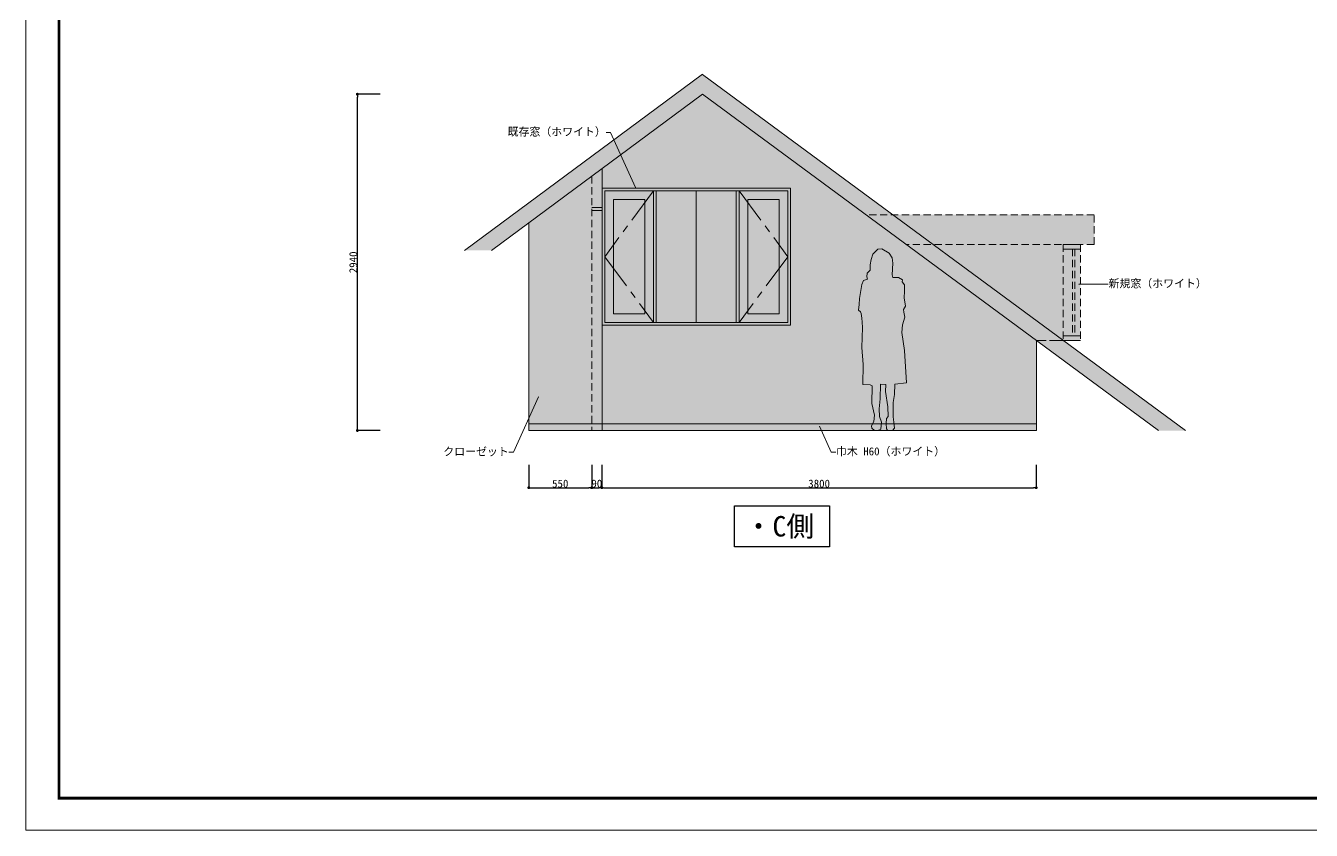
# Model space of a CAD drawing. Header units: millimetres. Extents: x 0 to 21037, y -32678 to 14850.
# Drawn here: x 37 to 11284, y -16339 to -9305 of the extents above; entities that cross this region are included whole.
import ezdxf
from ezdxf import colors
from ezdxf.entities.mleader import LeaderData, LeaderLine
from ezdxf.math import Vec2, Vec3

# ---------------------------------------------------------------- set-up
doc = ezdxf.new("R2010")
doc.units = ezdxf.units.MM
for name, pattern in [('ACAD_ISO02W100', [15, 12, -3]), ('CENTER', [50.8, 31.75, -6.35, 6.35, -6.35]), ('HIDDEN', [9.525, 6.35, -3.175])]:
    doc.linetypes.add(name, pattern=pattern)
doc.layers.get('0').update_dxf_attribs({"lineweight": 0})
for name, color, linetype, lineweight in [('002寸法', 7, 'Continuous', 0), ('01用紙枠', 7, 'Continuous', 5), ('展開', 7, 'Continuous', 9), ('展開建具用', 250, 'Continuous', 9)]:
    doc.layers.add(name, color=color, linetype=linetype, lineweight=lineweight)
doc.layers.add('文字', color=7, linetype='Continuous')
doc.styles.get("Standard").update_dxf_attribs({"font": 'MS Mincho.ttf'})
doc.styles.add('小岩', font='MS Mincho.ttf', dxfattribs={"height": 150})
doc.dimstyles.new('寸法', dxfattribs={"dimtxt": 70, "dimasz": 25, "dimexe": 1.5, "dimexo": 200, "dimtad": 1, "dimdec": 0, "dimtxsty": 'Standard', "dimblk": 'DOT', "dimcen": 2.5, "dimadec": 0, "dimazin": 0, "dimtfac": 1, "dimtdec": 0, "dimtmove": 0, "dimatfit": 3, "dimfxl": 200, "dimfxlon": 1, "dimarcsym": 0})

# ---------------------------------------------------------------- blocks, each defined once
blk = doc.blocks.new('_Dot')
at = {"color": 0, "linetype": 'ByBlock', "lineweight": -2}
blk.add_line((-0.5, 0), (-1, 0), dxfattribs=at)
at = {"color": 0, "linetype": 'ByBlock', "const_width": 0.5}
blk.add_lwpolyline([(-0.25, 0, 1), (0.25, 0, 1)], format="xyb", close=True, dxfattribs=at)
blk = doc.blocks.new('*D91')
at = {"layer": '002寸法', "color": 0, "lineweight": -2, "ltscale": 10, "transparency": 16777216}
for p, q in [((3138, -9904), (2937, -9904)), ((2938, -12819), (2938, -9929)), ((3138, -12844), (2937, -12844))]:
    blk.add_line(p, q, dxfattribs=at)
at = {"layer": 'Defpoints', "color": 0, "ltscale": 10, "transparency": 16777216}
for p in [(2938, -9904), (5958, -9904), (4438, -12844)]:
    blk.add_point(p, dxfattribs=at)
at = {"layer": '002寸法', "color": 0, "lineweight": -2, "ltscale": 10, "transparency": 16777216, "xscale": 25, "yscale": 25, "zscale": 25}
for p, rotation in [((2938, -9904), 90), ((2938, -12844), 270)]:
    blk.add_blockref('_Dot', p, dxfattribs=dict(at, rotation=rotation))
at = {"layer": '002寸法', "color": 0, "ltscale": 10, "transparency": 16777216, "insert": (2903, -11374), "char_height": 70, "attachment_point": 5, "rotation": 90}
blk.add_mtext('2940', dxfattribs=at)
blk = doc.blocks.new('*D92')
at = {"layer": '002寸法', "color": 0, "lineweight": -2, "ltscale": 10, "transparency": 16777216}
for p, q in [((4438, -13144), (4438, -13346)), ((4988, -13144), (4988, -13346)), ((4463, -13344), (4963, -13344))]:
    blk.add_line(p, q, dxfattribs=at)
at = {"layer": 'Defpoints', "color": 0, "ltscale": 10, "transparency": 16777216}
for p in [(4438, -12844), (4988, -12844), (4988, -13344)]:
    blk.add_point(p, dxfattribs=at)
at = {"layer": '002寸法', "color": 0, "lineweight": -2, "ltscale": 10, "transparency": 16777216, "xscale": 25, "yscale": 25, "zscale": 25, "rotation": 180}
blk.add_blockref('_Dot', (4438, -13344), dxfattribs=at)
at = {"layer": '002寸法', "color": 0, "lineweight": -2, "ltscale": 10, "transparency": 16777216, "xscale": 25, "yscale": 25, "zscale": 25}
blk.add_blockref('_Dot', (4988, -13344), dxfattribs=at)
at = {"layer": '002寸法', "color": 0, "ltscale": 10, "transparency": 16777216, "insert": (4713, -13309), "char_height": 70, "attachment_point": 5}
blk.add_mtext('550', dxfattribs=at)
blk = doc.blocks.new('*D93')
at = {"layer": '002寸法', "color": 0, "lineweight": -2, "ltscale": 10, "transparency": 16777216}
for p, q in [((4988, -13144), (4988, -13346)), ((5078, -13144), (5078, -13346)), ((5013, -13344), (5053, -13344))]:
    blk.add_line(p, q, dxfattribs=at)
at = {"layer": 'Defpoints', "color": 0, "ltscale": 10, "transparency": 16777216}
for p in [(4988, -12844), (5078, -12844), (5078, -13344)]:
    blk.add_point(p, dxfattribs=at)
at = {"layer": '002寸法', "color": 0, "lineweight": -2, "ltscale": 10, "transparency": 16777216, "xscale": 25, "yscale": 25, "zscale": 25, "rotation": 180}
blk.add_blockref('_Dot', (4988, -13344), dxfattribs=at)
at = {"layer": '002寸法', "color": 0, "lineweight": -2, "ltscale": 10, "transparency": 16777216, "xscale": 25, "yscale": 25, "zscale": 25}
blk.add_blockref('_Dot', (5078, -13344), dxfattribs=at)
at = {"layer": '002寸法', "color": 0, "ltscale": 10, "transparency": 16777216, "insert": (5033, -13309), "char_height": 70, "attachment_point": 5}
blk.add_mtext('90', dxfattribs=at)
blk = doc.blocks.new('*D94')
at = {"layer": '002寸法', "color": 0, "lineweight": -2, "ltscale": 10, "transparency": 16777216}
for p, q in [((5078, -13144), (5078, -13346)), ((8878, -13144), (8878, -13346)), ((5103, -13344), (8853, -13344))]:
    blk.add_line(p, q, dxfattribs=at)
at = {"layer": 'Defpoints', "color": 0, "ltscale": 10, "transparency": 16777216}
for p in [(5078, -12844), (8878, -12844), (8878, -13344)]:
    blk.add_point(p, dxfattribs=at)
at = {"layer": '002寸法', "color": 0, "lineweight": -2, "ltscale": 10, "transparency": 16777216, "xscale": 25, "yscale": 25, "zscale": 25, "rotation": 180}
blk.add_blockref('_Dot', (5078, -13344), dxfattribs=at)
at = {"layer": '002寸法', "color": 0, "lineweight": -2, "ltscale": 10, "transparency": 16777216, "xscale": 25, "yscale": 25, "zscale": 25}
blk.add_blockref('_Dot', (8878, -13344), dxfattribs=at)
at = {"layer": '002寸法', "color": 0, "ltscale": 10, "transparency": 16777216, "insert": (6978, -13309), "char_height": 70, "attachment_point": 5}
blk.add_mtext('3800', dxfattribs=at)
blk = doc.blocks.new('人物（CAD素材.com）42d7acc5')
at = {"color": 0, "linetype": 'ByBlock', "lineweight": -2}
blk.add_lwpolyline([(140, 1302), (104, 1323), (56, 1322), (48, 1346), (55, 1449), (48, 1494), (24, 1536), (-40, 1572), (-75, 1571), (-121, 1525), (-135, 1481), (-144, 1432), (-144, 1388), (-169, 1360), (-173, 1328), (-166, 1307), (-202, 1296), (-215, 1262), (-236, 1140), (-240, 1086), (-246, 1036), (-229, 1023), (-221, 1007), (-217, 966), (-213, 931), (-210, 884), (-215, 711), (-204, 563), (-208, 386), (-143, 384), (-127, 375), (-129, 220), (-105, 118), (-112, 65), (-132, 27), (-130, 5), (-107, -14), (-77, -16), (-51, -3), (-44, 57), (-63, 106), (-65, 174), (-57, 262), (-52, 389), (-5, 387), (-8, 326), (12, 192), (13, 108), (0, 90), (-4, 46), (0, 0), (7, -11), (29, -16), (51, -14), (68, 4), (65, 57), (57, 105), (58, 229), (68, 300), (71, 391), (173, 403), (156, 685), (133, 841), (139, 909), (160, 975), (151, 1019), (148, 1042), (167, 1071), (153, 1146), (156, 1203), (156, 1258), (136, 1285)], close=True, dxfattribs=at)

msp = doc.modelspace()

# ---------------------------------------------------------------- hatches: boundary and pattern name
at = {"layer": '展開', "ltscale": 10, "true_color": 0x939598, "transparency": 33554587}
h = msp.add_hatch(color=252, dxfattribs=at)
h.dxf.hatch_style = 1
h.paths.add_polyline_path([(8878.4, -12057.4), (9114.3, -12057.4), (10181.8, -12844.4), (9945.9, -12844.4)])
h.paths.add_polyline_path([(5958.1, -9904.4), (4111.6, -11269.4), (3876.1, -11269.4), (5958, -9730.4), (7622.2, -10957.4), (7386.3, -10957.4)])
at = {"layer": '展開', "ltscale": 10, "true_color": 0xfffefa}
h = msp.add_hatch(color=7, dxfattribs=at)
h.dxf.hatch_style = 1
h.paths.add_polyline_path([(8878.4, -12784.4), (8878.4, -12057.4), (5958.1, -9904.4), (5078.4, -10554.8), (5078.4, -10724.4), (6728.4, -10724.4), (6728.4, -11924.4), (5903.4, -11924.4), (5078.4, -11924.4), (5078.4, -12784.4)])
h.paths.add_polyline_path([(5078.4, -10554.8), (4988.4, -10621.3), (4988.4, -10894.4), (5078.4, -10894.4)])
h.paths.add_polyline_path([(4988.4, -10621.3), (4438.4, -11027.9), (4438.4, -12784.4), (4988.4, -12784.4)])
at = {"layer": '展開', "ltscale": 10, "true_color": 0xffffff}
h = msp.add_hatch(color=7, dxfattribs=at)
h.dxf.hatch_style = 1
h.paths.add_polyline_path([(5528.4, -10749.4), (5103.4, -10749.4), (5103.4, -11899.4), (5528.4, -11899.4)], flags=0)
h.paths.add_polyline_path([(5453.4, -10824.4), (5453.4, -11824.4), (5178.4, -11824.4), (5178.4, -10824.4)], flags=0)
h.paths.add_polyline_path([(6703.4, -10749.4), (6278.4, -10749.4), (6278.4, -11899.4), (6703.4, -11899.4)], flags=0)
h.paths.add_polyline_path([(6628.4, -10824.4), (6628.4, -11824.4), (6353.4, -11824.4), (6353.4, -10824.4)], flags=0)
h.paths.add_polyline_path([(6728.4, -10724.4), (5078.4, -10724.4), (5078.4, -11924.4), (6728.4, -11924.4)])
h.paths.add_polyline_path([(6253.4, -10749.4), (6278.4, -10749.4), (6703.4, -10749.4), (6703.4, -11899.4), (6278.4, -11899.4), (5528.4, -11899.4), (5103.4, -11899.4), (5103.4, -10749.4)], flags=16)
h.paths.add_polyline_path([(6253.4, -10749.4), (6253.4, -11899.4), (5553.4, -11899.4), (5553.4, -10749.4)], flags=0)
h = msp.add_hatch(color=7, dxfattribs=at)
h.dxf.hatch_style = 1
h.paths.add_polyline_path([(5528.4, -10749.4), (5103.4, -10749.4), (5103.4, -11899.4), (5528.4, -11899.4)])
h.paths.add_polyline_path([(5453.4, -10824.4), (5453.4, -11824.4), (5178.4, -11824.4), (5178.4, -10824.4)], flags=16)
h.paths.add_polyline_path([(6703.4, -10749.4), (6278.4, -10749.4), (6278.4, -11899.4), (6703.4, -11899.4)])
h.paths.add_polyline_path([(6353.4, -10824.4), (6628.4, -10824.4), (6628.4, -11824.4), (6353.4, -11824.4)], flags=16)
h.paths.add_polyline_path([(6278.4, -10749.4), (6253.4, -10749.4), (6253.4, -11899.4), (6278.4, -11899.4)])
h.paths.add_polyline_path([(5553.4, -10749.4), (5528.4, -10749.4), (5528.4, -11899.4), (5553.4, -11899.4)])
at = {"layer": '展開', "ltscale": 10, "true_color": 0x7aafdf, "transparency": 33554513}
h = msp.add_hatch(color=143, dxfattribs=at)
h.dxf.hatch_style = 1
h.paths.add_polyline_path([(5903.4, -10749.4), (5553.4, -10749.4), (5553.4, -11899.4), (5903.4, -11899.4)])
h.paths.add_polyline_path([(6253.4, -10749.4), (5903.4, -10749.4), (5903.4, -11899.4), (6253.4, -11899.4)])
at = {"layer": '展開', "ltscale": 10, "true_color": 0xf0c089, "transparency": 33554607}
h = msp.add_hatch(color=31, dxfattribs=at)
h.dxf.hatch_style = 1
h.paths.add_polyline_path([(5078.4, -10894.4), (4988.4, -10894.4), (4988.4, -12844.4), (5078.4, -12844.4)])
at = {"layer": '展開', "ltscale": 10}
h = msp.add_hatch(color=256, dxfattribs=at)
h.dxf.hatch_style = 1
h.set_gradient(color1=(122, 175, 223), name='CYLINDER')
h.paths.add_polyline_path([(5453.4, -10824.4), (5178.4, -10824.4), (5178.4, -11824.4), (5453.4, -11824.4)])
h = msp.add_hatch(color=256, dxfattribs=at)
h.dxf.hatch_style = 1
h.set_gradient(color1=(122, 175, 223), name='CYLINDER')
h.paths.add_polyline_path([(6628.4, -10824.4), (6353.4, -10824.4), (6353.4, -11824.4), (6628.4, -11824.4)])
at = {"layer": '展開', "ltscale": 10, "true_color": 0xffffff}
h = msp.add_hatch(color=7, dxfattribs=at)
h.dxf.hatch_style = 1
h.paths.add_polyline_path([(7974.9, -11217.4), (9114.3, -11217.4), (9114.3, -12057.4)], flags=17)
h.paths.add_polyline_path([(7739, -11217.4), (7974.9, -11217.4), (9114.3, -12057.4), (8878.4, -12057.4)])
h.paths.add_polyline_path([(7386.3, -10957.4), (7622.2, -10957.4), (7974.9, -11217.4), (7739, -11217.4)])
h.paths.add_polyline_path([(7622.2, -10957.4), (9384.3, -10957.4), (9384.3, -11217.4), (7974.9, -11217.4)])
h = msp.add_hatch(color=7, dxfattribs=at)
h.dxf.hatch_style = 1
h.paths.add_polyline_path([(9114.3, -11257.4), (9114.3, -11217.4), (9264.3, -11217.4), (9264.3, -11257.4)])
h.paths.add_polyline_path([(9114.3, -11257.4), (9194.3, -11257.4), (9194.3, -12017.4), (9114.3, -12017.4)])
h.paths.add_polyline_path([(9264.3, -12017.4), (9214.3, -12017.4), (9214.3, -11257.4), (9264.3, -11257.4)])
h.paths.add_polyline_path([(9114.3, -12057.4), (9114.3, -12017.4), (9264.3, -12017.4), (9264.3, -12057.4)])
at = {"layer": '展開', "ltscale": 10, "true_color": 0x7aafdf, "transparency": 33554513}
h = msp.add_hatch(color=143, dxfattribs=at)
h.dxf.hatch_style = 1
h.paths.add_polyline_path([(9214.3, -12017.4), (9194.3, -12017.4), (9194.3, -11257.4), (9214.3, -11257.4)])
at = {"layer": '展開', "ltscale": 10, "true_color": 0xffffff}
h = msp.add_hatch(color=7, dxfattribs=at)
h.dxf.hatch_style = 1
h.paths.add_polyline_path([(8878.4, -12844.4), (8878.4, -12784.4), (5078.4, -12784.4), (5078.4, -12844.4)])
h.paths.add_polyline_path([(4438.4, -12784.4), (4438.4, -12844.4), (4988.4, -12844.4), (4988.4, -12784.4)])

# ---------------------------------------------------------------- linework, layer by layer
at = {"layer": '01用紙枠'}
msp.add_lwpolyline([(36.6, -1488.9), (36.6, -16338.9), (21036.6, -16338.9), (21036.6, -1488.9)], close=True, dxfattribs=at)
msp.add_lwpolyline([(36.6, -1488.9), (36.6, -16338.9), (21036.6, -16338.9), (21036.6, -1488.9)], close=True, dxfattribs=at)
at = {"layer": '01用紙枠', "const_width": 25}
msp.add_lwpolyline([(328.4, -16057.6), (20744.9, -16057.6), (20744.9, -1770.2), (328.4, -1770.2)], close=True, dxfattribs=at)
msp.add_lwpolyline([(328.4, -16057.6), (20744.9, -16057.6), (20744.9, -1770.2), (328.4, -1770.2)], close=True, dxfattribs=at)
msp.add_lwpolyline([(328.4, -16057.6), (20744.9, -16057.6), (20744.9, -1770.2), (328.4, -1770.2)], close=True, dxfattribs=at)
at = {"layer": '01用紙枠', "lineweight": 5, "const_width": 25}
msp.add_lwpolyline([(328.4, -16057.6), (20744.9, -16057.6), (20744.9, -1770.2), (328.4, -1770.2)], close=True, dxfattribs=at)
msp.add_lwpolyline([(328.4, -16057.6), (20744.9, -16057.6), (20744.9, -1770.2), (328.4, -1770.2)], close=True, dxfattribs=at)
at = {"layer": '展開建具用', "ltscale": 10}
for p, q in [((3876.1, -11269.4), (5958.1, -9730.3)), ((10181.8, -12844.4), (5958, -9730.4)), ((4111.6, -11269.4), (5958.1, -9904.4)), ((9945.9, -12844.4), (5958.1, -9904.4)), ((5078.4, -10555), (5078.4, -12844.4)), ((5078.4, -11924.4), (5078.4, -10724.4)), ((5078.4, -10724.4), (6728.4, -10724.4)), ((5078.4, -11924.4), (5078.4, -10724.4)), ((5078.4, -10724.4), (6728.4, -10724.4)), ((5103.4, -11899.4), (5103.4, -10749.4)), ((5103.4, -10749.4), (6253.4, -10749.4)), ((5553.4, -10749.4), (5528.4, -10749.4)), ((5528.4, -10749.4), (5528.4, -11899.4)), ((5553.4, -11899.4), (5553.4, -10749.4)), ((5553.4, -10749.4), (6253.4, -10749.4)), ((5903.4, -10749.4), (5903.4, -11899.4)), ((6253.4, -10749.4), (6253.4, -11899.4)), ((6253.4, -10749.4), (6278.4, -10749.4)), ((6278.4, -10749.4), (6703.4, -10749.4)), ((6278.4, -10749.4), (6278.4, -11899.4)), ((6703.4, -10749.4), (6703.4, -11899.4)), ((6728.4, -10724.4), (6728.4, -11924.4)), ((6728.4, -10724.4), (6728.4, -11924.4)), ((4988.4, -10894.4), (5078.4, -10894.4)), ((5178.4, -11824.4), (5178.4, -10824.4)), ((5178.4, -10824.4), (5453.4, -10824.4)), ((5453.4, -10824.4), (5453.4, -11824.4)), ((6353.4, -10824.4), (6628.4, -10824.4)), ((6353.4, -10824.4), (6353.4, -11824.4)), ((6628.4, -10824.4), (6628.4, -11824.4)), ((4988.4, -10919.4), (5078.4, -10919.4)), ((4438.4, -11027.7), (4438.4, -12844.4)), ((9264.3, -11217.4), (9114.3, -11217.4)), ((9264.3, -11257.4), (9114.3, -11257.4)), ((5528.4, -11899.4), (5103.4, -11899.4)), ((5453.4, -11824.4), (5178.4, -11824.4)), ((5528.4, -11899.4), (6278.4, -11899.4)), ((6253.4, -11899.4), (5553.4, -11899.4)), ((6703.4, -11899.4), (6278.4, -11899.4)), ((6628.4, -11824.4), (6353.4, -11824.4)), ((6728.4, -11924.4), (5078.4, -11924.4)), ((5553.4, -11924.4), (5078.4, -11924.4)), ((5903.4, -11924.4), (5553.4, -11924.4)), ((6728.4, -11924.4), (5903.4, -11924.4)), ((9264.3, -12017.4), (9114.3, -12017.4)), ((8878.4, -12057.4), (8878.4, -12844.4)), ((9264.3, -12057.4), (9114.3, -12057.4)), ((4438.4, -12784.4), (8878.4, -12784.4)), ((4438.4, -12844.4), (8878.4, -12844.4))]:
    msp.add_line(p, q, dxfattribs=at)
at = {"layer": '展開建具用', "linetype": 'HIDDEN', "ltscale": 10}
for p, q in [((4988.4, -10621.5), (4988.4, -12844.4)), ((9384.3, -10957.4), (7386.3, -10957.4)), ((9384.3, -11217.4), (9384.3, -10957.4)), ((9384.3, -11217.4), (7739, -11217.4)), ((9114.3, -11217.4), (9114.3, -12057.4)), ((9264.3, -11217.4), (9264.3, -12057.4)), ((9194.3, -11257.4), (9194.3, -12017.4)), ((9214.3, -11257.4), (9214.3, -12017.4))]:
    msp.add_line(p, q, dxfattribs=at)
at = {"layer": '展開建具用', "linetype": 'CENTER', "ltscale": 10}
for p, q in [((5528.4, -10749.4), (5103.4, -11324.4)), ((6278.4, -10749.4), (6703.4, -11324.4)), ((5103.4, -11324.4), (5528.4, -11899.4)), ((6703.4, -11324.4), (6278.4, -11899.4))]:
    msp.add_line(p, q, dxfattribs=at)
at = {"layer": '展開建具用', "linetype": 'ACAD_ISO02W100', "ltscale": 10}
msp.add_line((9114.3, -12057.4), (8878.4, -12057.4), dxfattribs=at)

# ---------------------------------------------------------------- block references
at = {"layer": '展開建具用', "ltscale": 10}
msp.add_blockref('人物（CAD素材.com）42d7acc5', (7568, -12828.9), dxfattribs=at)

# ---------------------------------------------------------------- texts
at = {"layer": '文字', "ltscale": 10, "insert": (6325.9, -13592.1), "char_height": 178.79, "attachment_point": 1, "style": '小岩', "bg_fill": 16, "box_fill_scale": 1.5, "bg_fill_color": 256, "bg_fill_transparency": 0}
msp.add_mtext_dynamic_manual_height_columns('・C側', width=653.069, gutter_width=893.9, heights=[0], dxfattribs=at)

# ---------------------------------------------------------------- dimensions: what is measured, and where the dimension line sits
at = {"layer": '002寸法', "ltscale": 10}
dim = msp.add_linear_dim(base=(2938.4, -9904.4), p1=(4438.4, -12844.4), p2=(5958.4, -9904.4), angle=90, dimstyle='寸法', dxfattribs=at)
dim.commit()
dim.dimension.update_dxf_attribs({"geometry": '*D91', "text_midpoint": (2902.7, -11374.4)})
for base, p1, p2, picture, middle in [((4988.4, -13344.4), (4438.4, -12844.4), (4988.4, -12844.4), '*D92', (4713.4, -13308.8)), ((8878.4, -13344.4), (5078.4, -12844.4), (8878.4, -12844.4), '*D94', (6978.4, -13308.8))]:
    dim = msp.add_linear_dim(base=base, p1=p1, p2=p2, dimstyle='寸法', dxfattribs=at)
    dim.commit()
    dim.dimension.update_dxf_attribs({"geometry": picture, "text_midpoint": middle})
dim = msp.add_linear_dim(base=(5078.4, -13344.4), p1=(4988.4, -12844.4), p2=(5078.4, -12844.4), dimstyle='寸法', dxfattribs=at)
dim.commit()
dim.dimension.update_dxf_attribs({"geometry": '*D93', "text_midpoint": (5033.4, -13344.4), "dimtype": 160})

# ---------------------------------------------------------------- leaders
at = {"layer": '文字', "ltscale": 10}
ml = msp.add_multileader_mtext('Standard', dxfattribs=at)
ml.set_content('既存窓（ホワイト）', color=256)
ml.set_leader_properties(lineweight=0)
ml.build(insert=Vec2(0, 0))
ctx = ml.context
ctx.base_point, ctx.char_height, ctx.plane_origin = Vec3(4263.4, -10238.2), 70, Vec3(3857.5, -10890.1)
ctx.text_align_type = 2
notes = []
notes.append((ctx, [(1, (1, 1, 0), (5153.7, -10238.2), (-1, 0), 39.8, [(0, [(5372.4, -10724.4)], 0, [])])]))
ctx.mtext.insert, ctx.mtext.width, ctx.mtext.alignment, ctx.mtext.flow_direction = Vec3(5111.8, -10197), 851.89, 3, 5
ml = msp.add_multileader_mtext('Standard', dxfattribs=at)
ml.set_content('新規窓（ホワイト）', color=256)
ml.set_leader_properties(lineweight=0)
ml.build(insert=Vec2(0, 0))
ctx = ml.context
ctx.base_point, ctx.char_height, ctx.plane_origin = Vec3(9508.1, -11564.5), 70, Vec3(10764.5, -12216.4)
notes.append((ctx, [(1, (1, 1, 0), (9468.3, -11564.5), (1, 0), 39.8, [(0, [(9244.9, -11564.5)], 0, [])])]))
ctx.mtext.insert, ctx.mtext.width, ctx.mtext.flow_direction = Vec3(9510.1, -11523.7), 888.92, 5
ml = msp.add_multileader_mtext('Standard', dxfattribs=at)
ml.set_content('クローゼット', color=256)
ml.set_leader_properties(lineweight=0)
ml.build(insert=Vec2(0, 0))
ctx = ml.context
ctx.base_point, ctx.char_height, ctx.plane_origin = Vec3(3680.2, -13032.2), 70, Vec3(3008.3, -12380.2)
ctx.text_align_type = 2
notes.append((ctx, [(1, (1, 1, 0), (4304.4, -13032.2), (-1, 0), 39.8, [(0, [(4523.2, -12545.9)], 0, [])])]))
ctx.mtext.insert, ctx.mtext.width, ctx.mtext.alignment, ctx.mtext.flow_direction = Vec3(4262.6, -12993.2), 602.202, 3, 5
ml = msp.add_multileader_mtext('Standard', dxfattribs=at)
ml.set_content('巾木 H60（ホワイト）', color=256)
ml.set_leader_properties(lineweight=0)
ml.build(insert=Vec2(0, 0))
ctx = ml.context
ctx.base_point, ctx.char_height, ctx.plane_origin = Vec3(7123.3, -13032.2), 70, Vec3(8379.7, -12380.2)
notes.append((ctx, [(1, (1, 1, 0), (7083.5, -13032.2), (1, 0), 39.8, [(0, [(6980.1, -12802.3)], 0, [])])]))
ctx.mtext.insert, ctx.mtext.width, ctx.mtext.flow_direction = Vec3(7125.3, -12991.4), 987.013, 5
for ctx, leaders in notes:
    for number, flags, end, landing, length, lines in leaders:
        leader = LeaderData()
        leader.index, (leader.has_last_leader_line, leader.has_dogleg_vector, leader.attachment_direction) = number, flags
        leader.last_leader_point, leader.dogleg_vector, leader.dogleg_length = Vec3(end), Vec3(landing), length
        for number, points, colour, breaks in lines:
            line = LeaderLine()
            line.index, line.vertices, line.color, line.breaks = number, Vec3.list(points), colors.encode_raw_color(colour), breaks
            leader.lines.append(line)
        ctx.leaders.append(leader)

doc.saveas('drawing.dxf')
